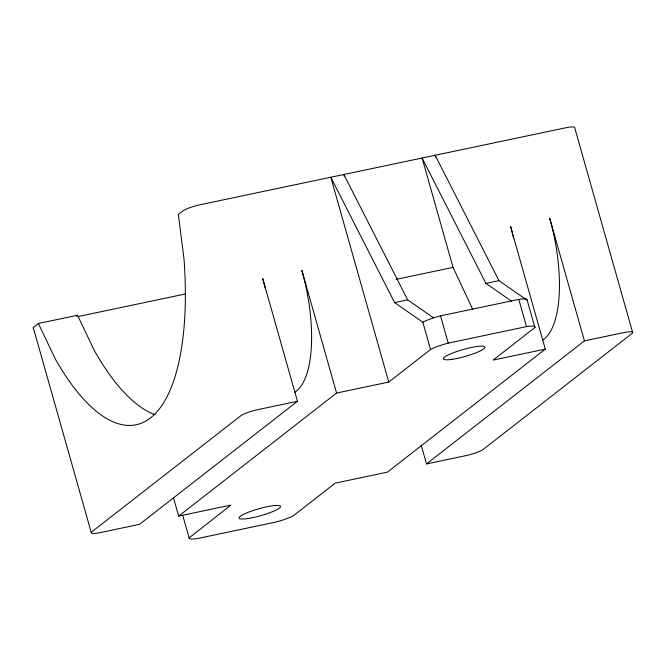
<?xml version="1.0" encoding="UTF-8"?>
<svg xmlns="http://www.w3.org/2000/svg" width="666" height="666" viewBox="0 0 666 666"><rect width="100%" height="100%" fill="white"/><g stroke="black" fill="none" stroke-linecap="round" stroke-linejoin="round"><path stroke-width="1" d="M173.593 498.135L178.679 516.092L230.852 505.111L188.953 538.02A19.397 3.238 -15.8 0 0 197.452 538.553L275.716 522.086A19.397 3.238 -15.8 0 0 293.406 515.717L335.206 483.15L387.379 472.161L545.279 349.117L510.547 226.382A100.616 37.646 78.1 0 1 512.362 233.142M155.036 414.693A229.978 86.047 78.1 0 1 94.414 350.699L77.531 315.251L38.395 323.493L34.058 326.873A14.377 2.398 -15.8 0 0 33.483 328.313M76.282 316.225L77.531 315.251M294.722 392.374L296.353 391.108A100.616 37.646 78.1 0 0 301.848 270.313L336.58 393.048L178.679 516.092M297.452 401.282L139.544 524.333L100.416 532.567A14.377 2.398 -15.8 0 1 92.016 531.693L240.634 415.884A14.377 2.398 -15.8 0 1 258.316 409.523L297.452 401.282L262.72 278.555A100.616 37.646 78.1 0 1 265.268 288.261M336.58 393.048L388.753 382.068L430.552 349.492A19.397 3.238 -15.8 0 1 448.243 343.132L526.498 326.623A19.397 3.238 -15.8 0 1 534.89 327.497L527.181 300.258L498.959 280.636L435.148 155.278L435.714 157.276M534.89 327.497L493.106 360.098L545.279 349.117M542.557 340.209L544.189 338.936A100.616 37.646 78.1 0 0 549.683 218.148L584.415 340.875L426.506 463.927L421.145 444.971M78.08 316.55L184.807 294.089M396.128 279.37L453.047 267.391L472.835 309.582M388.753 382.068L330.794 177.239L394.613 302.605L407.659 299.858L433.391 317.74M453.047 267.391L422.102 158.017L485.922 283.383L498.959 280.636M394.613 302.605L422.835 322.219A19.397 3.238 -15.8 0 1 440.526 315.859L518.789 299.384A19.397 3.238 -15.8 0 1 527.181 300.258M584.415 340.875L623.543 332.642A14.377 2.398 -15.8 0 1 631.942 333.516L483.325 449.325A14.377 2.398 -15.8 0 1 465.642 455.686L426.506 463.927M485.922 283.383L511.655 301.265M407.659 299.858L343.839 174.492L344.405 176.482M38.395 323.493L55.278 358.932A229.978 86.047 78.1 0 0 183.983 258.641L178.33 214.444L182.675 211.064A14.377 2.398 -15.8 0 1 200.358 204.695L565.584 127.822A14.377 2.398 -15.8 0 1 574.741 127.847L632.7 332.675M518.789 299.384L526.498 326.623M440.526 315.859L448.243 343.132M422.835 322.219L430.552 349.492M182.717 515.276L189.069 537.678M33.3 327.714L91.259 532.542M512.853 235.106A100.616 37.646 78.1 0 1 513.569 238.07M452.356 359.299A21.562 3.596 -15.8 0 0 484.856 347.602A21.562 3.596 -15.8 0 0 455.244 352.056A21.562 3.596 -15.8 0 0 452.356 359.299M248.01 518.531A21.562 3.596 -15.8 0 0 280.503 506.843A21.562 3.596 -15.8 0 0 250.899 511.297A21.562 3.596 -15.8 0 0 248.01 518.531"/></g></svg>
